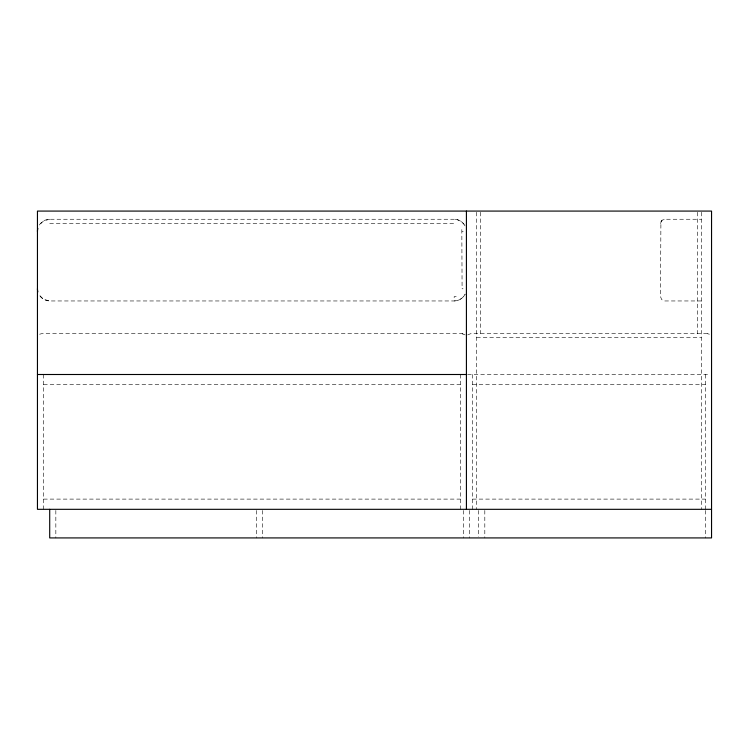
<?xml version="1.0" encoding="UTF-8"?>
<svg xmlns="http://www.w3.org/2000/svg" width="749" height="749" viewBox="0 0 749 749"><rect width="100%" height="100%" fill="white"/><g stroke="black" fill="none" stroke-linecap="round" stroke-linejoin="round"><path stroke-width="0.56" stroke-dasharray="3.75 2.81" d="M461.824 229.531L462.086 288.786L463.051 288.786M454.166 297.746L454.175 296.632L456.216 296.37M701.336 300.958L664.812 300.958L661.751 299.694L660.478 296.632L660.908 221.704L662.116 220.197L664.812 219.251L701.336 219.251M660.478 223.586L661.751 220.524L664.812 219.251M467.694 334.915L470.756 333.642L707.215 333.642L709.921 334.588M39.613 334.223L41.785 333.642L462.086 333.642L465.475 335.28M49.715 219.251L43.582 220.899L39.098 225.383A12.265 12.265 0 0 1 49.715 219.251L454.156 219.251C458.8 219.298 463.2 222.088 465.223 226.264A12.312 12.312 0 0 0 454.156 219.251M454.156 300.958C458.762 300.948 463.154 298.214 465.195 294.085A12.218 12.218 0 0 1 454.156 300.958L49.715 300.958L43.582 299.319L39.098 294.825A12.265 12.265 0 0 0 49.715 300.958M49.715 223.586L454.156 223.586L454.156 222.622M476.636 337.322L701.336 337.322M467.591 374.5L709.902 374.5M43.582 384.714L460.298 384.714M472.553 384.714L705.418 384.714M43.582 499.106L460.298 499.106M472.553 499.106L705.418 499.106M462.086 231.591L463.21 231.6M707.215 333.642L709.387 334.223M462.086 333.642L465.157 334.915M705.418 374.5L705.418 509.32M705.418 510.462L705.418 537.922M701.336 212.248L701.336 509.32M697.656 212.248L697.656 333.642M484.809 510.462L484.809 537.922M480.315 212.248L480.315 333.642M478.677 510.462L478.677 536.771M476.636 212.248L476.636 509.32M472.553 374.5L472.553 509.32M469.483 510.462L469.483 537.922M463.359 510.462L463.359 537.922M460.298 374.5L460.298 509.32M262.665 510.462L262.665 537.922M256.533 510.462L256.533 537.922M55.838 510.462L55.838 537.922M43.582 374.5L43.582 509.32"/><path stroke-width="1.12" d="M37.45 374.5L466.421 374.5M711.55 509.32L37.45 509.32L37.45 211.078L711.55 211.078L711.55 537.922L49.706 537.922L49.706 509.32M466.421 211.078L466.421 509.32M37.45 231.516A12.265 12.265 0 0 1 37.871 228.342M37.871 291.867A12.265 12.265 0 0 1 37.45 288.693"/></g></svg>
